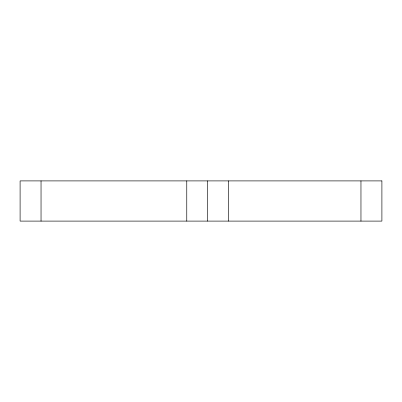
<?xml version="1.0" encoding="UTF-8"?>
<svg xmlns="http://www.w3.org/2000/svg" width="402" height="402" viewBox="0 0 402 402"><rect width="100%" height="100%" fill="white"/><g stroke="black" fill="none" stroke-linecap="round" stroke-linejoin="round"><path stroke-width="0.6" d="M360.961 180.9L360.961 221.1M228.637 180.9L228.637 221.1M207.698 180.9L207.698 221.1M186.764 180.9L186.764 221.1M41.039 180.9L41.039 221.1M381.9 180.9L20.1 180.9L20.1 221.1L381.9 221.1L381.9 180.9"/></g></svg>
